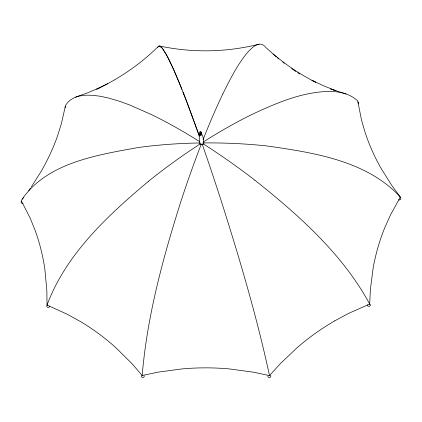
<?xml version="1.0" encoding="UTF-8"?>
<svg xmlns="http://www.w3.org/2000/svg" width="422" height="422" viewBox="0 0 422 422"><rect width="100%" height="100%" fill="white"/><g stroke="black" fill="none" stroke-linecap="round" stroke-linejoin="round"><path stroke-width="0.63" d="M334.788 320.82A316.22 278.251 55 0 0 297.288 347.538L280.25 363.722L269.51 375.612L253.48 372.209L229.568 368.944A325.267 292.377 -89.3 0 0 181.966 368.923L158.134 372.157L142.188 375.511L132.028 363.711L115.876 347.691A304.42 261.993 -58.6 0 0 80.222 321.416L67.33 314.29L47.037 305.08L46.847 290.442L44.88 269.373A265.137 215.964 -39.9 0 0 35.1 230.28L30.162 218.111L21.242 200.619C45.724 162.786 97.361 154.995 137.888 147.573A218.016 86.547 0.8 0 1 200.017 142.974M334.788 320.82L348.335 313.52L369.683 304.019L370.405 289.107L373.217 267.617A281.822 234.453 32.4 0 1 384.806 227.622L390.392 215.12L400.341 197.09L391.78 185.448L380.723 167.771A242.154 192.189 17.3 0 1 364.872 131.706L361.38 119.489L357.766 101C350.154 93.663 339.151 91.374 328.896 91.426C302.711 91.98 277.929 102.425 254.513 113.238A218.232 76.667 -37.9 0 0 203.705 141.718M142.188 375.511C147.078 316.437 162.765 258.813 180.563 202.486A218.986 37.59 -73.6 0 1 201.331 144.097M199.253 136.501L199.432 141.428M47.037 305.08C66.001 253.997 107.832 215.468 148.523 181.275M157.812 47.38L158.561 46.214L159.611 45.993C192.358 53.056 226.646 52.317 259.129 44.194C261.782 43.761 264.325 45.328 265.802 47.449L276.231 56.801M222.837 93.927C230.027 79.473 237.248 64.724 247.703 52.286C250.837 48.873 254.35 45.043 259.129 44.194M200.244 132.999C199.495 133.737 201.262 134.127 201.051 133.146M29.851 189.056L30.574 187.996M31.297 186.941L41.082 171.496A228.777 179.065 -26.5 0 0 57.614 135.705L61.406 123.604L65.542 105.315L68.074 102.008L70.933 99.571L74.984 97.382L79.252 96.037L85.756 95.177L92.502 95.277L100.156 96.237L108.676 98.073L119.236 101.19L129.417 104.872L151.709 114.694A218.485 63.743 38.6 0 1 199.595 141.57M28.712 190.638L29.471 189.583M22.345 199.179L23.453 197.739M158.561 46.214C140.653 63.98 119.6 78.46 96.759 89.132M96.796 89.111L107.874 83.598M99.508 87.792L87.771 92.766L75.554 97.155M200.439 132.197L201.099 132.002L201.368 133.067L201.067 133.178L201.426 134.164L201.7 134.069A46.446 22.915 -21.3 0 0 201.959 134.692L202.555 135.895A34.815 17.117 -18.3 0 1 203.219 138.005L203.562 142.393M159.611 45.993L161.183 46.974L163.182 49.353L168.162 57.898L174.645 71.787L181.972 89.459M346.04 93.99L330.711 89.01L335.975 90.751L323.7 85.84L311.979 80.338L315.73 82.332M315.15 82.021C300.126 74.283 285.984 64.867 273.108 53.91M158.973 46.003L162.085 47.929L166.558 54.871L172.223 66.354L178.854 81.747L186.197 100.267L199.379 136.222A219.023 16.337 73 0 0 183.96 94.486M282.729 62.045L284.259 63.231M254.851 180.178C298.823 215.204 342.522 253.944 369.683 304.019M277.222 57.619L278.705 58.843M400.341 197.09C366.934 160.645 313.435 152.595 267.1 145.986A218.032 86.557 0.8 0 0 202.95 142.937M182.963 91.959L183.971 94.523M269.51 375.612C256.882 316.922 239.775 259.293 221.613 202.112A219.16 16.352 73 0 0 202.175 144.087M65.268 107.705A1.277 1.192 31.9 0 1 65.605 106.376M23.004 203.362A1.335 1.176 24.1 0 1 21.264 202.729A1.335 1.176 24.1 0 1 21.733 201.162M49.485 306.119A1.393 1.155 14.2 0 1 48.593 307.358A1.393 1.155 14.2 0 1 46.921 306.704A1.393 1.155 14.2 0 1 47.259 305.254M144.055 375.802A1.435 1.134 2.1 0 1 143.649 377.226A1.435 1.134 2.1 0 1 141.797 377.115A1.435 1.134 2.1 0 1 141.592 375.659M270.317 375.474A1.445 1.129 -11 0 1 270.534 377.015A1.445 1.129 -11 0 1 268.577 377.405A1.445 1.129 -11 0 1 268.176 375.897M369.429 304.014A1.414 1.145 -23.7 0 1 370.31 305.401A1.414 1.145 -23.7 0 1 368.533 306.361A1.414 1.145 -23.7 0 1 367.736 304.927M399.819 197.538A1.361 1.166 -34.6 0 1 400.663 199.242A1.361 1.166 -34.6 0 1 398.558 199.696M357.671 101.881A1.298 1.187 -43.1 0 1 358.093 103.881M148.507 181.26A218.301 76.709 -37.8 0 1 200.814 143.564M202.871 143.644A218.58 63.796 38.6 0 1 254.862 180.162M203.119 139.524A218.86 37.547 -73.6 0 1 222.842 93.89M299.752 74.05A213.701 164.786 5.5 0 1 297.536 72.626M295.896 71.545A213.701 164.786 5.5 0 1 291.576 68.596M201.067 132.708A0.828 0.717 -7.1 0 1 201.152 133.8A0.828 0.717 -7.1 0 1 199.896 133.732A0.828 0.717 -7.1 0 1 200.228 132.661M201.062 133.79A0.749 0.654 -7.1 0 1 201.315 134.745A0.749 0.654 -7.1 0 1 200.186 134.861A0.749 0.654 -7.1 0 1 200.255 133.869M201.062 133.5A1.039 0.902 -7.1 0 1 201.558 134.85A1.039 0.902 -7.1 0 1 199.917 134.966A1.039 0.902 -7.1 0 1 200.271 133.552M203.557 141.845A2.136 1.867 -7.1 0 1 201.948 144.783A2.136 1.867 -7.1 0 1 199.828 142.219M200.144 132.751A0.691 0.601 -7.1 0 0 201.125 132.128A0.691 0.601 -7.1 0 0 200.044 131.711A0.691 0.601 -7.1 0 0 200.144 132.751"/></g></svg>
